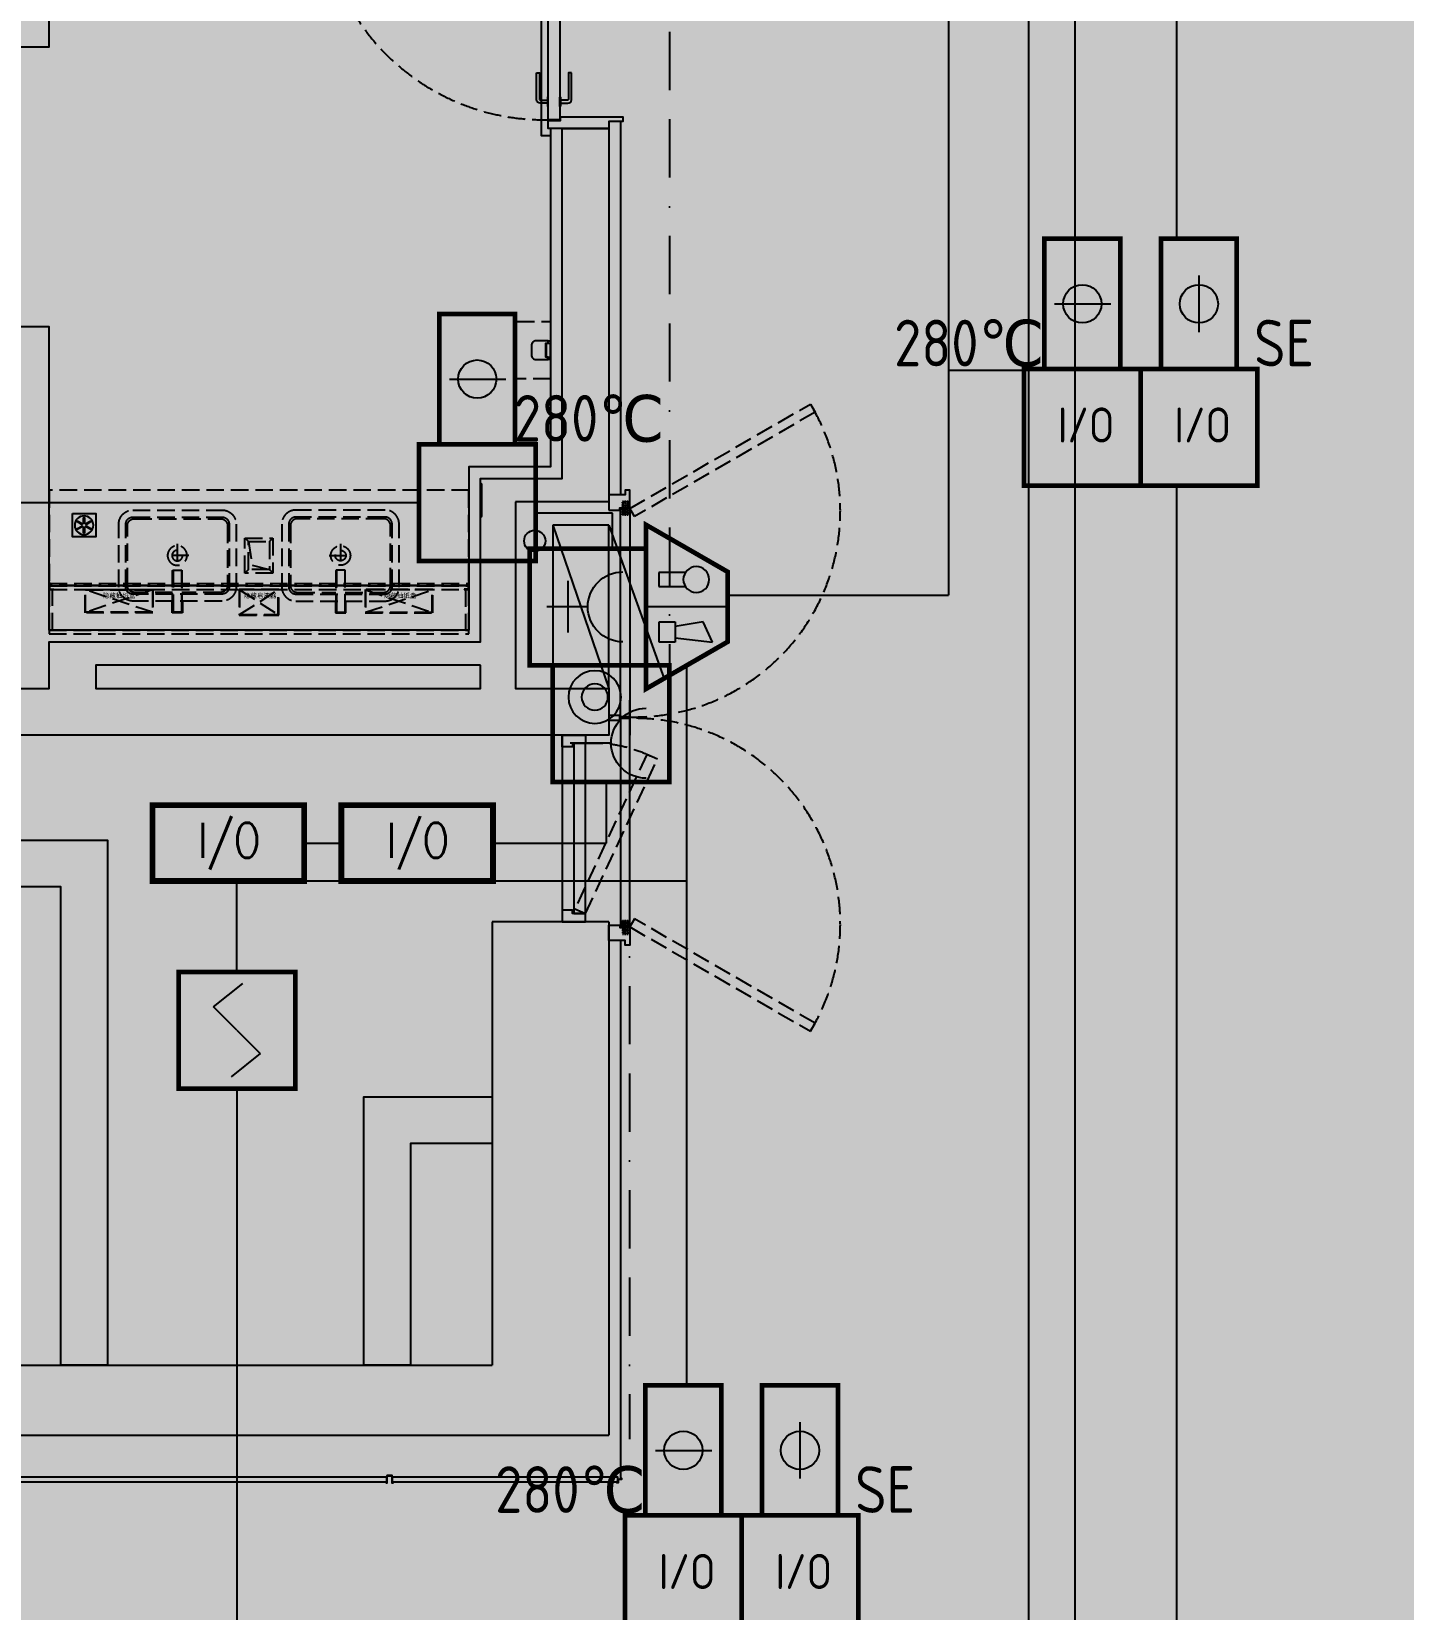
# Model space of a CAD drawing. Extents: x -284868 to 304789, y -137694 to 137894.
# Drawn here: x 214613 to 220495, y -96536 to -89773 of the extents above; entities that cross this region are included whole.
import ezdxf
from ezdxf.enums import TextEntityAlignment as Align

# ---------------------------------------------------------------- set-up
doc = ezdxf.new("R2010")
doc.units = 0
doc.set_wipeout_variables(frame=1)
doc.linetypes.add('BORDER2', pattern=[0.875, 0.25, -0.125, 0.25, -0.125, 0, -0.125])
doc.linetypes.add('DASH', pattern=[0.35, 0.25, -0.1])
doc.layers.get('0').update_dxf_attribs({"linetype": 'CONTINUOUS'})
for name, color, linetype in [('0-墙', 4, 'CONTINUOUS'), ('0-建筑柱体', 251, 'CONTINUOUS'), ('0-消防栓(给排水)', 9, 'CONTINUOUS'), ('0-非设计区域', 251, 'CONTINUOUS'), ('3T-SIS-卫生间悬浮洁具五金', 1, 'CONTINUOUS'), ('E-FIRE-CIRC', 120, 'CONTINUOUS'), ('E-FIRE-EQPM', 3, 'CONTINUOUS'), ('EQUIP-消防', 3, 'CONTINUOUS'), ('F-地漏', 8, 'CONTINUOUS'), ('P-完成面', 42, 'CONTINUOUS'), ('P-平面家具', 3, 'CONTINUOUS'), ('P-门扇', 6, 'CONTINUOUS'), ('WIRE-消防电源', 2, 'TG_D'), ('WIRE-照明', 130, 'CONTINUOUS'), ('WIRE-电话插孔', 120, 'BORDER2'), ('塔楼平面图$0$EQUIP-消防', 3, 'CONTINUOUS'), ('塔楼平面图$0$EQUIP_消火栓', 7, 'CONTINUOUS')]:
    doc.layers.add(name, color=color, linetype=linetype)
doc.layers.get('塔楼平面图$0$EQUIP_消火栓').off()
doc.styles.add('_TEL_ATTDEF', font='GBENOR', dxfattribs={"width": 0.8, "height": 3, "bigfont": 'GBCBIG'})
doc.styles.add('_TEL_DIM', font='SIMPLEX', dxfattribs={"width": 0.8, "height": 3.5, "bigfont": 'HZTXT'})
doc.styles.get("Standard").update_dxf_attribs({"font": 'GBENOR', "bigfont": 'GBCBIG'})
doc.styles.add('TG_LINETYPE', font='SIMPLEX', dxfattribs={"width": 0.8, "height": 3, "bigfont": 'HZTXT'})
doc.styles.add('塔楼平面图$0$Standard', font='gbenor.shx', dxfattribs={"bigfont": 'gbcbig.shx'})
doc.styles.add('微软雅黑', font='')
doc.styles.get('微软雅黑').set_extended_font_data('Microsoft YaHei')
doc.linetypes.add('TG_D', pattern='A,2,-0.3,["D",TG_LINETYPE,S=0.1,R=0,X=-0.23,Y=-0.15],0', length=2.3)

# ---------------------------------------------------------------- blocks, each defined once
blk = doc.blocks.new('sgASGHHHH')
for points in [[(-94645.8, -911924), (-94645.8, -913824), (-94145.8, -914124), (-94145.8, -911924)], [(-102645.8, -913824), (-102995.8, -914124), (-94145.8, -914124), (-94645.8, -913824)]]:
    blk.add_hatch(color=256).paths.add_polyline_path(points)
at = {"color": 4}
for p, q in [((-94645.8, -911924), (-94645.8, -913824)), ((-94145.8, -911924), (-94645.8, -911924)), ((-94145.8, -911924), (-94145.8, -914124)), ((-102645.8, -913824), (-94645.8, -913824)), ((-102995.8, -914124), (-94145.8, -914124))]:
    blk.add_line(p, q, dxfattribs=at)
blk = doc.blocks.new('A$C5B4E3DF6')
for p, q in [((0, 240), (-658.7, 476.9)), ((-700, 0), (-700, 240)), ((0, 0), (-700, 240)), ((-700, 240), (0, 240)), ((0, 240), (0, 0)), ((0, 0), (-700, 0))]:
    blk.add_line(p, q)
for points in [[(-700, 240), (-541.4, 498.1), (-398.1, 240)], [(-398.1, 240), (-239.5, 498.1), (-96.1, 240)], [(-700, 0), (-700, 240), (0, 0)]]:
    blk.add_solid(points)
blk = doc.blocks.new('A$C3F6147FC')
blk.add_circle((14582.4, 7532.9), 45.5)
at = {"xscale": -1, "rotation": 270}
blk.add_blockref('A$C5B4E3DF6', (14660, 7600), dxfattribs=at)
blk = doc.blocks.new('A$C4A657766')
h = blk.add_hatch()
h.set_pattern_fill('ANSI32', color=256, scale=0.2, style=0)
h.set_pattern_definition([(45, (-14.9999, -5), (-1.34704, 1.34704), []), (45, (-14.1019, -5), (-1.34704, 1.34704), [])])
h.paths.add_polyline_path([(-11.5, 26.5), (-11.5, -3.5), (-13.5, -3.5), (-13.5, 0), (-15, 0), (-15, -5), (-10, -5), (-10, 25), (10, 25), (10, -5), (15, -5), (15, 0), (13.5, 0), (13.5, -3.5), (11.5, -3.5), (11.5, 26.5)])
blk.add_lwpolyline([(-11.5, 26.5), (-11.5, -3.5), (-13.5, -3.5), (-13.5, 0), (-15, 0), (-15, -5), (-10, -5), (-10, 25), (10, 25), (10, -5), (15, -5), (15, 0), (13.5, 0), (13.5, -3.5), (11.5, -3.5), (11.5, 26.5), (-11.5, 26.5)])
blk = doc.blocks.new('A$C6C5C068E')
h = blk.add_hatch()
h.set_pattern_fill('ANSI32', color=256, scale=0.2, style=0)
h.set_pattern_definition([(45, (506565838.6591, 131390591.2148), (-1.3470384181604, 1.3470384181604), []), (45, (506565839.5572, 131390591.2148), (-1.3470384181604, 1.3470384181604), [])])
h.paths.add_polyline_path([(11.2, 11.2), (-3.8, 11.2), (-3.8, 13.8), (0, 13.8), (0, 15), (-5, 15), (-5, 10), (10, 10), (10, -5), (15, -5), (15, 0), (13.8, 0), (13.8, -3.8), (11.2, -3.8)])
blk.add_lwpolyline([(11.2, 11.2), (-3.8, 11.2), (-3.8, 13.8), (0, 13.8), (0, 15), (-5, 15), (-5, 10), (10, 10), (10, -5), (15, -5), (15, 0), (13.8, 0), (13.8, -3.8), (11.2, -3.8)], close=True)
blk = doc.blocks.new('A$C67A6433D')
at = {"linetype": 'DASH', "ltscale": 0.03}
blk.add_wipeout([(30.7, 0), (-28.1, 0), (-28.1, 25.8), (30.7, 25.8)], dxfattribs=at)
for p, q in [((-25.8, 19.5), (-22.7, 19)), ((-25.4, 13.4), (-18.7, 4.2)), ((-20.9, 18.6), (-9.1, 16.4)), ((-20.3, 1.6), (-20.3, 0)), ((-18.9, 12.6), (-11.9, 2.9)), ((-17.9, 11.2), (-6.8, 9.1)), ((-16, 8.5), (-6.1, 8.5)), ((-16, 2.9), (-0.3, 2.9)), ((-13, 24.2), (-13, 25.8)), ((-12.3, 23.4), (-12.3, 24.7)), ((-12.3, 24.7), (0, 24.7)), ((-8.8, 11.8), (-8.7, 20.7)), ((-8.7, 16.4), (-8.7, 20.7)), ((-1.5, 4), (-7.9, 10.2)), ((-1.9, 19.2), (-3.5, 14.1)), ((0.4, 9.4), (-2.8, 11.9)), ((2.6, 9.4), (5.8, 11.9)), ((30.4, 25.8), (3, 25.8)), ((14.9, 24.7), (3, 24.7)), ((18.6, 2.9), (3.3, 2.9)), ((4.5, 4), (10.9, 10.2)), ((4.9, 19.2), (6.5, 14.1)), ((18.6, 8.5), (9.1, 8.5)), ((11.8, 11.8), (11.7, 20.7)), ((23.5, 18.6), (11.7, 16.4)), ((20.5, 11.2), (12.3, 9.7)), ((21.5, 12.6), (14.5, 2.9)), ((14.9, 23.4), (14.9, 24.7)), ((15.6, 24.2), (15.6, 25.8)), ((28, 13.4), (21.4, 4.2)), ((22.9, 1.6), (22.9, 0)), ((28.4, 19.5), (25.4, 19))]:
    blk.add_line(p, q, dxfattribs=at)
for points in [[(0, 9.7), (0, 25.8), (-27.7, 25.8), (-27.7, 0), (0, 0), (0, 2.7)], [(3, 9.7), (3, 25.8), (30.7, 25.8), (30.7, 0), (3, 0), (3, 2.7)]]:
    blk.add_lwpolyline(points, dxfattribs=at)
for points in [[(-13, 24.2), (-13, 24.2), (-25.8, 24.2, 0.414214), (-26.5, 23.4), (-26.5, 2.4, 0.414214), (-25.8, 1.6), (-20.3, 1.6)], [(-12.3, 23.4), (-25, 23.4, 0.414214), (-25.8, 22.6), (-25.8, 16.8)], [(-25.8, 14), (-25.8, 5, 0.414214), (-25, 4.2), (-18.7, 4.2)], [(14.9, 23.4), (27.6, 23.4, -0.414214), (28.4, 22.6), (28.4, 16.8)], [(15.6, 24.2), (15.6, 24.2), (28.4, 24.2, -0.414214), (29.2, 23.4), (29.2, 2.4, -0.414214), (28.4, 1.6), (22.9, 1.6)], [(28.4, 14), (28.4, 5, -0.414214), (27.6, 4.2), (21.4, 4.2)]]:
    blk.add_lwpolyline(points, format="xyb", dxfattribs=at)
for centre in [(-22.5, 15.4), (-5.1, 20.7), (1.5, 6), (8.1, 20.7), (25.1, 15.4)]:
    blk.add_circle(centre, 1.99, dxfattribs=at)
for centre, radius, start, end in [((-22.5, 15.4), 3.58, 338.85628, 221.96096), ((-17.6, 13.5), 1.59, 158.85628, 216.02452), ((-16, 6.5), 3.58, 211.82128, 270), ((-6.8, 11.8), 1.99, 178.25247, 238.26721), ((-5.1, 20.7), 3.58, 334.84516, 179.12624), ((-1.6, 13.5), 1.99, 160.89293, 232.11387), ((1.5, 6), 3.58, 213.03161, 326.96839), ((1.5, 6), 3.58, 72.86559, 107.13441), ((8.1, 20.7), 3.58, 0.87376, 205.15484), ((4.6, 13.5), 1.99, 307.88613, 19.10707), ((9.8, 11.8), 1.99, 301.73279, 1.74753), ((12, 11.2), 1.59, 222.33862, 280.57582), ((18.6, 6.5), 3.58, 270, 328.17872), ((25.1, 15.4), 3.58, 318.03904, 201.14372), ((20.2, 13.5), 1.59, 323.97548, 21.14372)]:
    blk.add_arc(centre, radius, start, end, dxfattribs=at)
blk = doc.blocks.new('执手1')
at = {"layer": 'P-门扇', "color": 251}
blk.add_lwpolyline([(49.5, 123.8), (37.5, 123.8), (37.5, 11.2, -0.414214), (32.5, 6.2), (2.5, 6.2), (2.5, -6.2), (34.5, -6.2, 0.414214), (49.5, 8.8), (49.5, 123.8)], format="xyb", dxfattribs=at)
blk.add_lwpolyline([(0, 20), (1, 20, -0.414214), (2.5, 18.5), (2.5, -18.5, -0.414214), (1, -20), (0, -20)], format="xyb", close=True, dxfattribs=at)
blk = doc.blocks.new('A$Cd1c035f1')
at = {"layer": 'P-门扇', "color": 251, "linetype": 'DASH', "ltscale": 300}
blk.add_lwpolyline([(0, 0), (-974, 0), (-974, -50), (0, -50)], close=True, dxfattribs=at)
for points in [[(-877, 0), (-877, 1, 0.414214), (-878.5, 2.5), (-915.5, 2.5, 0.414214), (-917, 1), (-917, 0)], [(-877, -50), (-877, -51, -0.414214), (-878.5, -52.5), (-915.5, -52.5, -0.414214), (-917, -51), (-917, -50)]]:
    blk.add_lwpolyline(points, format="xyb", close=True, dxfattribs=at)
for points in [[(-773.2, 49.5), (-773.2, 37.5), (-885.8, 37.5, 0.414214), (-890.8, 32.5), (-890.8, 2.5), (-903.2, 2.5), (-903.2, 34.5, -0.414214), (-888.2, 49.5), (-773.2, 49.5)], [(-773.2, -99.5), (-773.2, -87.5), (-885.8, -87.5, -0.414214), (-890.8, -82.5), (-890.8, -52.5), (-903.2, -52.5), (-903.2, -84.5, 0.414214), (-888.2, -99.5), (-773.2, -99.5)]]:
    blk.add_lwpolyline(points, format="xyb", dxfattribs=at)
blk.add_arc((-18.5, -18.5), 955.7, 178.8908, 271.1092, dxfattribs=at)
blk = doc.blocks.new('手纸箱')
at = {"layer": 'P-平面家具', "color": 251, "linetype": 'DASH', "ltscale": 300}
for p, q in [((143, -98), (-143, -2)), ((143, -2), (-143, -98))]:
    blk.add_line(p, q, dxfattribs=at)
for points in [[(-145, -100), (-145, 0), (145, 0), (145, -100)], [(-143, -98), (-143, -2), (143, -2), (143, -98)]]:
    blk.add_lwpolyline(points, close=True, dxfattribs=at)
blk = doc.blocks.new('皂液器')
at = {"layer": 'P-平面家具', "color": 251, "linetype": 'DASH', "ltscale": 300}
for p, q in [((83, -108), (-83, -2)), ((83, -2), (-83, -108))]:
    blk.add_line(p, q, dxfattribs=at)
for points in [[(-85, -110), (-85, 0), (85, 0), (85, -110)], [(-83, -108), (-83, -2), (83, -2), (83, -108)]]:
    blk.add_lwpolyline(points, close=True, dxfattribs=at)
blk = doc.blocks.new('A$C09EA499F')
at = {"layer": 'P-平面家具', "color": 251, "linetype": 'DASH', "ltscale": 300}
blk.add_line((13.5, -15), (13.5, -15), dxfattribs=at)
for points in [[(20, 175), (0, 175), (0, 203), (5, 203), (5, 200), (3.8, 200), (3.8, 201.8), (1.2, 201.8), (1.2, 176.2), (20, 176.2), (20, 175)], [(1780, 175), (1800, 175), (1800, 203), (1795, 203), (1795, 200), (1796.2, 200), (1796.2, 201.8), (1798.8, 201.8), (1798.8, 176.2), (1780, 176.2), (1780, 175)], [(3, 200), (1797, 200), (1798, 199), (1798, 192), (2, 192), (2, 199), (3, 200)]]:
    blk.add_lwpolyline(points, dxfattribs=at)
for points in [[(0, 0), (15, 0), (15, 175), (0, 175)], [(2, 190), (1798, 190), (1798, 192), (2, 192)], [(2, 190), (2, 175), (1798, 175), (1798, 190)], [(1785, 0), (1800, 0), (1800, 175), (1785, 175)], [(1800, -15), (1800, 0), (0, 0), (0, -15)]]:
    blk.add_lwpolyline(points, close=True, dxfattribs=at)
blk.add_blockref('手纸箱', (300, 174.8), dxfattribs=at)
at = {"layer": 'P-平面家具', "color": 251, "linetype": 'DASH', "ltscale": 300, "extrusion": (0, 0, -1), "zscale": -1}
blk.add_blockref('皂液器', (-900, 175), dxfattribs=at)
at = {"layer": 'P-平面家具', "color": 251, "linetype": 'DASH', "ltscale": 300, "xscale": -1}
blk.add_blockref('手纸箱', (1500, 174.8), dxfattribs=at)
at = {"layer": 'P-平面家具', "color": 251, "linetype": 'DASH', "ltscale": 300, "style": '微软雅黑'}
for s, p in [('隐藏抽纸盒', (230.5, 138.4)), ('隐藏皂液器', (835, 138.4)), ('隐藏抽纸盒', (1434.7, 138.4))]:
    blk.add_text(s, height=20, dxfattribs=at).set_placement(p)
blk = doc.blocks.new('A$C3B184003')
blk.add_lwpolyline([(0, -100), (100, -100), (100, 0), (0, 0)], close=True)
at = {"color": 8}
for points in [[(42.7, -45.8), (42.7, -45.8, 0.414214), (41.9, -43), (23.7, -32.5, 0.414214), (21, -33.3), (21, -33.3, 0.414214), (21.7, -36), (39.9, -46.5, 0.414214)], [(42.7, -54.2), (42.7, -54.2, 0.414214), (39.9, -53.5), (21.7, -64, 0.414214), (21, -66.7), (21, -66.7, 0.414214), (23.7, -67.5), (41.9, -57, 0.414214)], [(50, -41.5), (50, -41.5, 0.414214), (52, -39.5), (52, -18.5, 0.414214), (50, -16.5), (50, -16.5, 0.414214), (48, -18.5), (48, -39.5, 0.414214)], [(50, -58.5), (50, -58.5, 0.414214), (48, -60.5), (48, -81.5, 0.414214), (50, -83.5), (50, -83.5, 0.414214), (52, -81.5), (52, -60.5, 0.414214)], [(57.3, -45.8), (57.3, -45.8, 0.414214), (60.1, -46.5), (78.3, -36, 0.414214), (79, -33.3), (79, -33.3, 0.414214), (76.3, -32.5), (58.1, -43, 0.414214)], [(57.3, -54.2), (57.3, -54.2, 0.414214), (58.1, -57), (76.3, -67.5, 0.414214), (79, -66.7), (79, -66.7, 0.414214), (78.3, -64), (60.1, -53.5, 0.414214)]]:
    blk.add_lwpolyline(points, format="xyb", close=True, dxfattribs=at)
blk.add_circle((50, -50), 40, dxfattribs=at)
blk = doc.blocks.new('A$C321B403F')
at = {"layer": 'P-平面家具', "linetype": 'DASH', "ltscale": 300}
for p, q in [((-18, -245.5), (-18, -65.5)), ((18, -245.5), (18, -65.5))]:
    blk.add_line(p, q, dxfattribs=at)
at = {"layer": 'P-平面家具', "color": 251, "linetype": 'DASH', "ltscale": 300}
for p, q in [((0, -357.6), (0, -258.4)), ((49.6, -308), (-49.6, -308))]:
    blk.add_line(p, q, dxfattribs=at)
at = {"layer": 'P-平面家具', "linetype": 'DASH', "ltscale": 300}
blk.add_lwpolyline([(20, -107.5), (22.5, -107.5), (22.5, -62.5), (-22.5, -62.5), (-22.5, -107.5), (-20, -107.5)], dxfattribs=at)
for points in [[(-18, -245.5), (18, -245.5, 0.414214), (20, -243.5), (20, -67.5, 0.414214), (18, -65.5), (-18, -65.5, 0.414214), (-20, -67.5), (-20, -243.5, 0.414214)], [(-190.9, -473), (192.1, -473, 0.414214), (222.1, -443), (222.1, -173, 0.414214), (192.1, -143), (-190.9, -143, 0.414214), (-220.9, -173), (-220.9, -443, 0.414214)]]:
    blk.add_lwpolyline(points, format="xyb", close=True, dxfattribs=at)
at = {"layer": 'P-平面家具', "color": 251, "linetype": 'DASH', "ltscale": 300}
blk.add_lwpolyline([(-190.9, -503), (192.1, -503, 0.414214), (252.1, -443), (252.1, -173, 0.414214), (192.1, -113), (-190.9, -113, 0.414214), (-250.9, -173), (-250.9, -443, 0.414214)], format="xyb", close=True, dxfattribs=at)
at = {"layer": 'P-平面家具', "linetype": 'DASH', "ltscale": 300}
blk.add_lwpolyline([(-20, -150), (-183.9, -150, 0.414214), (-213.9, -180), (-213.9, -436, 0.414214), (-183.9, -466), (185.1, -466, 0.414214), (215.1, -436), (215.1, -180, 0.414214), (185.1, -150), (20, -150)], format="xyb", dxfattribs=at)
at = {"layer": 'P-平面家具', "color": 251, "linetype": 'DASH', "ltscale": 300}
for radius in [41.8, 22.5]:
    blk.add_circle((0, -308), radius, dxfattribs=at)
blk = doc.blocks.new('A$C6B6E40B6')
at = {"color": 251, "linetype": 'DASH', "ltscale": 300}
blk.add_wipeout([(-60, 150), (60, 150), (60, 0), (-60, 0)], dxfattribs=at).dxf.layer = 'P-平面家具'
at = {"layer": 'P-平面家具', "color": 251, "linetype": 'DASH', "ltscale": 300}
for p, q in [((-45, 135), (-60, 150)), ((45, 135), (60, 150)), ((-45, 15), (-60, 0)), ((45, 15), (60, 0))]:
    blk.add_line(p, q, dxfattribs=at)
for points in [[(-60, 0), (60, 0), (60, 150), (-60, 150)], [(-45, 15), (45, 15), (45, 135), (-45, 135)]]:
    blk.add_lwpolyline(points, close=True, dxfattribs=at)
blk.add_lwpolyline([(-45, 15), (-28.4, 115.9), (45, 135)], dxfattribs=at)
blk = doc.blocks.new('A$C5BF30230')
at = {"color": 251, "linetype": 'DASH', "ltscale": 300}
blk.add_lwpolyline([(144, -122.5), (0, -122.5), (0, 122.5), (144, 122.5, -0.414214), (154, 112.5), (154, -112.5, -0.414214)], format="xyb", close=True, dxfattribs=at)
blk = doc.blocks.new('香薰机')
blk.add_lwpolyline([(10, 40), (0, 40), (0, -40), (10, -40)])
blk.add_lwpolyline([(19, 29), (19, -29), (0, -29), (0, 29)], close=True)
blk.add_lwpolyline([(10, 30), (10, 40), (62, 40, -0.414214), (82, 20), (82, -20, -0.414214), (62, -40), (10, -40), (10, -30), (20, -30), (20, 30), (10, 30)], format="xyb")
blk = doc.blocks.new('A$C250F1CE2')
at = {"color": 251, "linetype": 'DASH', "ltscale": 300}
blk.add_lwpolyline([(35, 100), (696.6, 408.5), (717.7, 363.2), (56.1, 54.7)], close=True, dxfattribs=at)
for points in [[(0, 100), (35, 100), (35, 45), (50, 45), (50, 0), (0, 0), (0, 100)], [(800, 100), (765, 100), (765, 45), (750, 45), (750, 0), (800, 0), (800, 100)]]:
    blk.add_lwpolyline(points)
blk.add_lwpolyline([(35, 100), (765, 100), (765, 50), (35, 50)], close=True)
blk.add_arc((223.2, 139.2), 543.2, 355.86618, 27.00764, dxfattribs=at)
blk = doc.blocks.new('$equip$00002649')
for p, q in [((-0.5, 0.5), (-0.5, -0.5)), ((0.5, 0.5), (-0.5, 0.5)), ((0.5, -0.5), (0.5, 0.5)), ((-0.2, 0.2), (0.05, 0.4)), ((0, 0), (-0.2, 0.2)), ((0, 0), (0.2, -0.2)), ((0.2, -0.2), (-0.05, -0.4)), ((-0.5, -0.5), (0.5, -0.5))]:
    blk.add_line(p, q)
at = {"const_width": 0.04}
blk.add_lwpolyline([(-0.5, 0.5), (0.5, 0.5), (0.5, -0.5), (-0.5, -0.5), (-0.5, 0.5), (0.5, 0.5)], dxfattribs=at)
for p in [(0, 0.5), (-0.5, 0), (0.5, 0), (0, -0.5)]:
    blk.add_point(p)
at = {"color": 7, "flags": 1}
for tag, height, p in [('A', 0.00002, (0, 0)), ('B', 0.4, (0.762, -0.208))]:
    blk.add_attdef(tag, text='', height=height, dxfattribs=at).set_placement(p, align=Align.MIDDLE_CENTER)
blk = doc.blocks.new('$equip$00002655')
for p, q in [((-0.5, 1), (-0.5, 0)), ((0.5, 1), (-0.5, 1)), ((0.5, 0), (0.5, 1)), ((-0.169, 0.5), (-0.169, 0.15)), ((-0.5, 0), (0.5, 0))]:
    blk.add_line(p, q)
at = {"const_width": 0.04}
blk.add_lwpolyline([(-0.5, 1), (0.5, 1), (0.5, 0), (-0.5, 0), (-0.5, 1), (0.5, 1)], dxfattribs=at)
for radius in [0.226, 0.113]:
    blk.add_circle((0.227, 0.36), radius)
blk.add_arc((-0.169, 0.8), 0.3, 180, 0)
for p in [(0, 1), (-0.5, 0.5), (0.5, 0.5), (0, 0)]:
    blk.add_point(p)
at = {"color": 7, "flags": 1}
for tag, height, p in [('B', 0.4, (0.762, 0.292)), ('A', 0.00002, (0, 0))]:
    blk.add_attdef(tag, text='', height=height, dxfattribs=at).set_placement(p, align=Align.MIDDLE_CENTER)
blk = doc.blocks.new('$equip$00002773')
for p, q in [((0.65, 0.65), (-0.65, 0.65)), ((-0.65, 0.65), (-0.65, 0)), ((0.65, 0), (0.65, 0.65)), ((-0.65, 0), (0.65, 0))]:
    blk.add_line(p, q)
at = {"const_width": 0.05}
blk.add_lwpolyline([(-0.65, 0.65), (-0.65, 0), (0.65, 0), (0.65, 0.65), (-0.65, 0.65), (-0.65, 0)], dxfattribs=at)
for p in [(0, 0.65), (-0.65, 0.325), (0.65, 0.325), (0, 0)]:
    blk.add_point(p)
at = {"color": 7}
blk.add_attdef('$TEXT$', text='', height=0.3, dxfattribs=at).set_placement((0.006, 0.343), align=Align.MIDDLE_CENTER)
at = {"color": 7, "flags": 1}
for tag, height, p in [('B', 0.4, (0.905, 0.246)), ('A', 0.00002, (0, 0))]:
    blk.add_attdef(tag, text='', height=height, dxfattribs=at).set_placement(p, align=Align.MIDDLE_CENTER)
blk = doc.blocks.new('塔楼平面图$0$$equip$00002656')
for p, q in [((-0.5, 1), (-0.5, 0)), ((0.5, 1), (-0.5, 1)), ((0.5, 0), (0.5, 1)), ((0, 0.5), (0, 0.15)), ((-0.219, 0.331), (0.222, 0.331)), ((-0.5, 0), (0.5, 0))]:
    blk.add_line(p, q)
at = {"const_width": 0.04}
blk.add_lwpolyline([(-0.5, 1), (0.5, 1), (0.5, 0), (-0.5, 0), (-0.5, 1), (0.5, 1)], dxfattribs=at)
blk.add_arc((0, 0.8), 0.3, 180, 0)
for p in [(0, 1), (-0.5, 0.5), (0.5, 0.5), (0, 0)]:
    blk.add_point(p)
at = {"color": 7, "style": '塔楼平面图$0$Standard', "flags": 1}
for tag, height, p in [('B', 0.4, (0.762, 0.292)), ('A', 0.00002, (0, 0))]:
    blk.add_attdef(tag, text='', height=height, dxfattribs=at).set_placement(p, align=Align.MIDDLE_CENTER)
blk = doc.blocks.new('塔楼平面图$0$$equip$00002679')
for p, q in [((-0.3, 0.699), (-0.703, 0)), ((0.3, 0.699), (-0.3, 0.699)), ((0.3, 0.699), (-0.3, 0.699)), ((0, 0.699), (0, 0)), ((0.703, 0), (0.3, 0.699)), ((-0.264, 0.249), (-0.304, 0.569)), ((-0.304, 0.569), (-0.128, 0.489)), ((-0.128, 0.489), (-0.168, 0.249)), ((0.174, 0.11), (0.174, 0.338)), ((0.294, 0.338), (0.294, 0.11)), ((-0.304, 0.249), (-0.304, 0.113)), ((-0.128, 0.249), (-0.304, 0.249)), ((-0.128, 0.113), (-0.128, 0.249)), ((-0.703, 0), (0.703, 0)), ((-0.304, 0.113), (-0.128, 0.113)), ((0.294, 0.11), (0.174, 0.11))]:
    blk.add_line(p, q)
at = {"const_width": 0.04}
for points in [[(-0.299, 0.699), (0.301, 0.699), (0.703, 0), (-0.702, 0), (-0.299, 0.699), (0.301, 0.699)], [(-0.3, 0.699), (0.3, 0.699), (0.703, 0), (-0.703, 0), (-0.3, 0.699), (0.3, 0.699)]]:
    blk.add_lwpolyline(points, dxfattribs=at)
blk.add_circle((0.234, 0.43), 0.111)
for p in [(0, 0.699), (-0.501, 0.349), (0.502, 0.349), (0, 0)]:
    blk.add_point(p)
at = {"color": 7, "style": '塔楼平面图$0$Standard', "flags": 1}
for tag, height, p in [('B', 0.4, (0.961, 0.299)), ('A', 0.00002, (0, 0))]:
    blk.add_attdef(tag, text='', height=height, dxfattribs=at).set_placement(p, align=Align.MIDDLE_CENTER)
blk = doc.blocks.new('塔楼平面图$0$A$C5B4E3DF6')
at = {"layer": '塔楼平面图$0$EQUIP-消防', "xscale": 500, "yscale": 500, "zscale": 500}
for name, p in [('塔楼平面图$0$$equip$00002679', (-350, 500)), ('塔楼平面图$0$$equip$00002656', (-350, 0))]:
    blk.add_blockref(name, p, dxfattribs=at)
blk = doc.blocks.new('$equip$00002413')
at = {"lineweight": 20}
for p, q in [((0.322, 0.558), (-0.328, 0.558)), ((-0.328, -0.558), (0.322, -0.558))]:
    blk.add_line(p, q, dxfattribs=at)
for p, q in [((-0.328, -0.558), (-0.328, 0.558)), ((0.322, 0.558), (0.322, -0.558)), ((0, 0), (0, 0.242)), ((0, -0.242), (0, 0))]:
    blk.add_line(p, q)
at = {"const_width": 0.04}
for points in [[(-0.328, -0.558), (-0.328, 0.558)], [(-0.328, 0.558), (0.322, 0.558), (0.322, -0.558), (-0.328, -0.558), (-0.328, 0.558), (0.322, 0.558)]]:
    blk.add_lwpolyline(points, dxfattribs=at)
blk.add_circle((-0.003, 0), 0.164)
for p in [(-0.003, 0.558), (-0.328, 0), (0.322, 0), (-0.003, -0.558)]:
    blk.add_point(p)
at = {"color": 7, "style": '_TEL_DIM', "flags": 1}
blk.add_attdef('A', text='', height=0.00002, dxfattribs=at).set_placement((0, 0), align=Align.MIDDLE_CENTER)
at = {"color": 7, "style": '_TEL_DIM'}
blk.add_attdef('$TEXT$', text='', height=0.4, dxfattribs=at).set_placement((0.727, -0.336), align=Align.MIDDLE_CENTER)
blk = doc.blocks.new('$equip$00002772')
for p, q in [((0.5, 0.5), (-0.5, 0.5)), ((-0.5, 0.5), (-0.5, -0.5)), ((0.5, -0.5), (0.5, 0.5)), ((-0.5, -0.5), (0.5, -0.5))]:
    blk.add_line(p, q)
at = {"const_width": 0.04}
blk.add_lwpolyline([(-0.5, 0.5), (0.5, 0.5), (0.5, -0.5), (-0.5, -0.5), (-0.5, 0.5), (0.5, 0.5)], dxfattribs=at)
for p in [(0, 0.5), (-0.5, 0), (0.5, 0), (0, -0.5)]:
    blk.add_point(p)
at = {"color": 7}
blk.add_attdef('$TEXT$', text='', height=0.3, dxfattribs=at).set_placement((0.033, 0.02), align=Align.MIDDLE_CENTER)
at = {"color": 7, "flags": 1}
for tag, height, p in [('A', 0.00002, (0, 0)), ('B', 0.4, (0.755, -0.254))]:
    blk.add_attdef(tag, text='', height=height, dxfattribs=at).set_placement(p, align=Align.MIDDLE_CENTER)
blk = doc.blocks.new('$equip$00002403')
for p, q in [((-0.328, -0.558), (-0.328, 0.558)), ((0.322, 0.558), (0.322, -0.558)), ((-0.242, 0), (0, 0)), ((0, 0), (0.242, 0))]:
    blk.add_line(p, q)
at = {"lineweight": 20}
for p, q in [((0.322, 0.558), (-0.328, 0.558)), ((-0.328, -0.558), (0.322, -0.558))]:
    blk.add_line(p, q, dxfattribs=at)
at = {"const_width": 0.04}
for points in [[(-0.328, 0.558), (0.322, 0.558), (0.322, -0.558), (-0.328, -0.558), (-0.328, 0.558), (0.322, 0.558)], [(-0.328, -0.558), (-0.328, 0.558)]]:
    blk.add_lwpolyline(points, dxfattribs=at)
blk.add_circle((-0.003, 0), 0.164)
for p in [(-0.003, 0.558), (-0.328, 0), (0.322, 0), (-0.003, -0.558)]:
    blk.add_point(p)
at = {"color": 7, "style": '_TEL_DIM', "flags": 1}
blk.add_attdef('A', text='', height=0.00002, dxfattribs=at).set_placement((0, 0), align=Align.MIDDLE_CENTER)
at = {"color": 7}
blk.add_attdef('$TEXT$', text='', height=0.4, dxfattribs=at).set_placement((0.957, -0.336), align=Align.MIDDLE_CENTER)
blk = doc.blocks.new('A$Ca154d7f9')
at = {"layer": 'E-FIRE-CIRC', "linetype": 'Continuous'}
for p, q in [((16935.6, 2227.8), (16935.6, 3406.8)), ((16935.6, -11384), (16935.6, 1169.7))]:
    blk.add_line(p, q, dxfattribs=at)
at = {"layer": 'E-FIRE-CIRC'}
for p, q in [((8749.8, 1097.2), (13685.8, 1097.2)), ((14515.8, 1052.1), (14185.8, 1052.1)), ((14515.8, 900), (14515.8, 1052.1)), ((14489, -100), (14489, -362.5)), ((13193.8, -362.5), (13353.4, -362.5)), ((14003.4, -362.5), (14489, -362.5)), ((12905.8, -914.9), (12905.8, -525)), ((12905.8, -1414.9), (12905.8, -4103.1))]:
    blk.add_line(p, q, dxfattribs=at)
at = {"layer": 'WIRE-消防电源', "ltscale": 1000}
for p, q in [((15956.8, 18082), (15956.8, 700.3)), ((16780.1, 1662.8), (15956.8, 1662.8)), ((15009.3, 700.3), (15956.8, 700.3)), ((14834.7, -2686.4), (14834.7, 399.6)), ((13193.8, -525), (13353.4, -525)), ((14000, -525), (14834.7, -525))]:
    blk.add_line(p, q, dxfattribs=at)
at = {"layer": 'WIRE-电话插孔', "ltscale": 1000}
for p, q in [((14760, 16241.9), (14760, 400)), ((14588.5, -100), (14588.5, -2917.3))]:
    blk.add_line(p, q, dxfattribs=at)
at = {"layer": 'E-FIRE-EQPM'}
ref = blk.add_blockref('$equip$00002403', (16531.6, 1948.8), dxfattribs=dict(at, xscale=500, yscale=500, zscale=500))
ref.add_attrib('$TEXT$', '280℃', dxfattribs={"layer": '0', "color": 7, "height": 200, "style": '_TEL_ATTDEF'}).set_placement((16045.9, 1780.9), align=Align.MIDDLE_CENTER)
ref = blk.add_blockref('$equip$00002413', (17031.6, 1948.8), dxfattribs=dict(at, xscale=500, yscale=500, zscale=500))
ref.add_attrib('$TEXT$', 'SE', dxfattribs={"layer": '0', "color": 7, "height": 200, "style": '_TEL_ATTDEF'}).set_placement((17395.1, 1780.9), align=Align.MIDDLE_CENTER)
ref = blk.add_blockref('$equip$00002403', (13937.3, 1626.2), dxfattribs=dict(at, xscale=500, yscale=500, zscale=500))
ref.add_attrib('$TEXT$', '280℃', dxfattribs={"layer": '0', "color": 7, "height": 200, "style": '_TEL_ATTDEF'}).set_placement((14415.8, 1458.3), align=Align.MIDDLE_CENTER)
ref = blk.add_blockref('$equip$00002772', (16530.1, 1419.7), dxfattribs=dict(at, xscale=500, yscale=500, zscale=500))
ref.add_attrib('$TEXT$', 'I/O', dxfattribs={"layer": '0', "color": 7, "height": 150, "style": '_TEL_ATTDEF'}).set_placement((16546.5, 1429.6), align=Align.MIDDLE_CENTER)
ref = blk.add_blockref('$equip$00002772', (17030.1, 1419.7), dxfattribs=dict(at, xscale=500, yscale=500, zscale=500))
ref.add_attrib('$TEXT$', 'I/O', dxfattribs={"layer": '0', "color": 7, "height": 150, "style": '_TEL_ATTDEF'}).set_placement((17046.5, 1429.6), align=Align.MIDDLE_CENTER)
ref = blk.add_blockref('$equip$00002772', (13935.8, 1097.2), dxfattribs=dict(at, xscale=500, yscale=500, zscale=500))
ref.add_attrib('$TEXT$', 'I', dxfattribs={"layer": '0', "color": 7, "height": 150, "style": '_TEL_ATTDEF'}).set_placement((13952.2, 1107.1), align=Align.MIDDLE_CENTER)
at = {"layer": 'E-FIRE-EQPM', "xscale": 500, "yscale": 500, "zscale": 500}
blk.add_blockref('$equip$00002649', (12905.8, -1164.9), dxfattribs=at)
at = {"layer": 'E-FIRE-EQPM'}
ref = blk.add_blockref('$equip$00002403', (14821.1, -2965.5), dxfattribs=dict(at, xscale=500, yscale=500, zscale=500))
ref.add_attrib('$TEXT$', '280℃', dxfattribs={"layer": '0', "color": 7, "height": 200, "style": '_TEL_ATTDEF'}).set_placement((14335.4, -3133.4), align=Align.MIDDLE_CENTER)
ref = blk.add_blockref('$equip$00002413', (15321.1, -2965.5), dxfattribs=dict(at, xscale=500, yscale=500, zscale=500))
ref.add_attrib('$TEXT$', 'SE', dxfattribs={"layer": '0', "color": 7, "height": 200, "style": '_TEL_ATTDEF'}).set_placement((15684.6, -3133.4), align=Align.MIDDLE_CENTER)
ref = blk.add_blockref('$equip$00002772', (14819.6, -3494.6), dxfattribs=dict(at, xscale=500, yscale=500, zscale=500))
ref.add_attrib('$TEXT$', 'I/O', dxfattribs={"layer": '0', "color": 7, "height": 150, "style": '_TEL_ATTDEF'}).set_placement((14836, -3484.7), align=Align.MIDDLE_CENTER)
ref = blk.add_blockref('$equip$00002772', (15319.6, -3494.6), dxfattribs=dict(at, xscale=500, yscale=500, zscale=500))
ref.add_attrib('$TEXT$', 'I/O', dxfattribs={"layer": '0', "color": 7, "height": 150, "style": '_TEL_ATTDEF'}).set_placement((15336, -3484.7), align=Align.MIDDLE_CENTER)
at = {"layer": 'EQUIP-消防', "ltscale": 15, "xscale": -499.9999999999999, "yscale": 500, "zscale": 500, "rotation": 270}
blk.add_blockref('$equip$00002655', (14260, 150), dxfattribs=at)
at = {"layer": 'EQUIP-消防', "ltscale": 0.5}
ref = blk.add_blockref('$equip$00002773', (12868.8, -200), dxfattribs=dict(at, xscale=-499.9999999999999, yscale=499.9999999999999, zscale=499.9999999999999, rotation=179.9999898553697))
ref.add_attrib('$TEXT$', 'I/O', dxfattribs={"layer": '0', "color": 7, "height": 150, "rotation": 359.99999, "style": '_TEL_DIM', "width": 0.8}).set_placement((12871.9, -350.1), align=Align.MIDDLE_CENTER)
ref = blk.add_blockref('$equip$00002773', (13678.4, -200), dxfattribs=dict(at, xscale=-499.9999999999999, yscale=499.9999999999999, zscale=499.9999999999999, rotation=179.9999898553697))
ref.add_attrib('$TEXT$', 'I/O', dxfattribs={"layer": '0', "color": 7, "height": 150, "rotation": 359.99999, "style": '_TEL_DIM', "width": 0.8}).set_placement((13681.5, -350.1), align=Align.MIDDLE_CENTER)
at = {"layer": '塔楼平面图$0$EQUIP_消火栓', "xscale": -1, "rotation": 270}
blk.add_blockref('塔楼平面图$0$A$C5B4E3DF6', (14160, 1000), dxfattribs=at)

msp = doc.modelspace()

# ---------------------------------------------------------------- linework, layer by layer
at = {"layer": '0-墙', "ltscale": 3}
msp.add_lwpolyline([(219587.8, -87435.8), (218887.8, -87435.8), (218887.8, -106168.5), (218737.8, -106168.5), (218737.8, -106368.5), (219087.8, -106368.5), (219087.8, -87635.8), (219787.8, -87635.8), (219787.8, -87235.8), (219587.8, -87235.8), (219587.8, -87435.8)], dxfattribs=at)
at = {"layer": '0-墙'}
for points in [[(210887.8, -88938.5), (210887.8, -92588.5), (214687.8, -92588.5), (214687.8, -92388.5), (216537.8, -92388.5), (216537.8, -91688.5), (216887.8, -91688.5), (216887.8, -90188.5), (217087.8, -90188.5), (217087.8, -91788.5), (216687.8, -91788.5)], [(216687.8, -91788.5), (216687.8, -92588.5), (217087.8, -92588.5), (217087.8, -92788.5), (214387.8, -92788.5), (214387.8, -93238.5), (214937.8, -93238.5), (214937.8, -95488.5), (214737.8, -95488.5), (214737.8, -93438.5), (214387.8, -93438.5), (214387.8, -95488.5), (214187.8, -95488.5), (214187.8, -92788.5), (211487.8, -92788.5), (211487.8, -95488.5), (211287.8, -95488.5), (211287.8, -92788.5), (208587.8, -92788.5)], [(216537.8, -92488.5), (214887.8, -92488.5), (214887.8, -92588.5), (216537.8, -92588.5), (216537.8, -92488.5)], [(216587.8, -94538.5), (216237.8, -94538.5), (216237.8, -95488.5), (216037.8, -95488.5), (216037.8, -94338.5), (216587.8, -94338.5), (216587.8, -94538.5)]]:
    msp.add_lwpolyline(points, dxfattribs=at)
at = {"layer": 'P-完成面'}
for q in [(217177.8, -92638.5), (217177.8, -92788.5)]:
    msp.add_line((217177.8, -92713.5), q, dxfattribs=at)
for points in [[(216887.8, -90188.5), (216837.8, -90188.5), (216837.8, -91638.5), (216487.8, -91638.5), (216487.8, -92338.5), (214687.8, -92338.5), (214687.8, -91038.5), (214537.8, -91038.5), (214537.8, -92538.5), (210937.8, -92538.5), (210937.8, -88988.5), (214537.8, -88988.5), (214537.8, -89838.5), (214687.8, -89838.5), (214687.8, -88988.5), (216837.8, -88988.5), (216837.8, -89138.5)], [(217087.8, -90188.5), (216827.8, -90188.5), (216827.8, -90153.5), (216880.8, -90153.5), (216880.8, -90138.5), (217147.8, -90138.5), (217147.8, -90158.5), (217087.8, -90158.5), (217087.8, -90188.5)], [(217137.8, -90158.5), (217137.8, -91758.5)], [(217087.8, -91823.5), (217134.8, -91823.5), (217134.8, -91813.5), (217177.8, -91813.5), (217177.8, -91738.5), (217157.8, -91738.5), (217157.8, -91758.5), (217087.8, -91758.5), (217087.8, -91823.5)], [(217087.8, -93603.5), (217134.8, -93603.5), (217134.8, -93613.5), (217177.8, -93613.5), (217177.8, -93688.5), (217157.8, -93688.5), (217157.8, -93668.5), (217087.8, -93668.5), (217087.8, -93603.5)], [(217137.8, -93668.5), (217137.8, -95977.3)], [(216136.3, -95988.5), (216136.3, -95968.5), (213729.3, -95968.5), (213729.3, -95988.5)], [(217126.6, -95988.5), (217126.6, -95968.5), (216159.3, -95968.5), (216159.3, -95988.5)], [(213729.3, -95988.5), (216136.3, -95988.5)], [(216159.3, -95988.5), (217126.6, -95988.5)]]:
    msp.add_lwpolyline(points, dxfattribs=at)
for points in [[(217137.8, -91816.5), (217177.8, -91816.5), (217177.8, -92710.5), (217137.8, -92710.5)], [(217134.8, -92703.5), (217087.8, -92703.5), (217087.8, -92723.5), (217134.8, -92723.5)], [(217137.8, -93610.5), (217177.8, -93610.5), (217177.8, -92716.5), (217137.8, -92716.5)]]:
    msp.add_lwpolyline(points, close=True, dxfattribs=at)
at = {"layer": 'P-平面家具', "linetype": 'DASH', "ltscale": 300}
msp.add_lwpolyline([(214687.8, -92338.5), (216487.8, -92338.5), (216487.8, -91738.5), (214687.8, -91738.5)], close=True, dxfattribs=at)
at = {"layer": 'P-门扇'}
msp.add_line((216887.8, -92788.5), (216887.8, -93588.5), dxfattribs=at)
msp.add_lwpolyline([(216837.8, -89108.5), (216797.8, -89108.5), (216797.8, -90218.5), (216837.8, -90218.5)], dxfattribs=at)
msp.add_lwpolyline([(216827.8, -89176.5), (216877.8, -89176.5), (216877.8, -90150.5), (216827.8, -90150.5)], close=True, dxfattribs=at)

# ---------------------------------------------------------------- block references
at = {"layer": '0-建筑柱体'}
msp.add_blockref('sgASGHHHH', (311233.6, 818335.5), dxfattribs=at)
at = {"layer": '0-消防栓(给排水)', "color": 0}
msp.add_blockref('A$C3F6147FC', (202187.8, -99488.5), dxfattribs=at)
at = {"layer": '3T-SIS-卫生间悬浮洁具五金', "xscale": -1, "rotation": 180}
msp.add_blockref('A$C321B403F', (215237.8, -92326.5), dxfattribs=at)
at = {"layer": '3T-SIS-卫生间悬浮洁具五金', "rotation": 180}
msp.add_blockref('A$C321B403F', (215937.8, -92326.5), dxfattribs=at)
at = {"layer": 'F-地漏', "linetype": 'ByBlock', "xscale": -1, "rotation": 180}
msp.add_blockref('A$C3B184003', (214787.8, -91938.5), dxfattribs=at)
at = {"layer": 'P-完成面'}
msp.add_blockref('A$C4A657766', (216147.8, -95988.5), dxfattribs=at)
at = {"layer": 'P-完成面', "xscale": -1}
msp.add_blockref('A$C6C5C068E', (217137.8, -95988.5), dxfattribs=at)
at = {"layer": 'P-平面家具', "linetype": 'DASH', "ltscale": 300, "rotation": 180}
msp.add_blockref('A$C5BF30230', (216837.8, -91138.5), dxfattribs=at)
at = {"layer": 'P-平面家具', "linetype": 'DASH', "ltscale": 300, "xscale": -1}
msp.add_blockref('香薰机', (216837.8, -91138.5), dxfattribs=at)
at = {"layer": 'P-平面家具', "linetype": 'DASH', "ltscale": 300}
msp.add_blockref('A$C09EA499F', (214687.8, -92338.5), dxfattribs=at)
at = {"layer": 'P-门扇', "color": 251, "linetype": 'DASH', "ltscale": 300}
msp.add_blockref('A$Cd1c035f1', (216827.8, -89176.5), dxfattribs=at)
at = {"layer": 'P-门扇', "extrusion": (0, 0, -1), "zscale": -1}
msp.add_blockref('执手1', (-216827.8, -90073.5), dxfattribs=at)
at = {"layer": 'P-门扇'}
msp.add_blockref('执手1', (216877.8, -90073.5), dxfattribs=at)

# ---------------------------------------------------------------- next in the draw order: block references
at = {"xscale": -1, "rotation": 180}
msp.add_blockref('A$C6B6E40B6', (215587.8, -91943.5), dxfattribs=at)
at = {"layer": 'P-完成面', "extrusion": (0, 0, -1), "zscale": -1, "rotation": 270}
msp.add_blockref('A$C67A6433D', (-217172.8, -91813.5), dxfattribs=at)
at = {"layer": 'P-完成面', "rotation": 90}
msp.add_blockref('A$C67A6433D', (217172.8, -93613.5), dxfattribs=at)

# ---------------------------------------------------------------- next in the draw order: hatches: boundary and pattern name
at = {"layer": '0-非设计区域', "ltscale": 3}
h = msp.add_hatch(dxfattribs=at)
h.set_pattern_fill('ANGLE', color=256, scale=100)
h.set_pattern_definition([(0, (-222963.06, 278012.8), (0, 698.5), [508, -190.5]), (90, (-222963.06, 278012.8), (-698.5, 4e-14), [508, -190.5])])
h.paths.add_polyline_path([(202687.8, -67385.8), (202687.8, -75488.5), (200387.8, -75488.5), (200387.8, -94382), (202187.8, -94382), (202187.8, -95588.5), (211787.8, -95588.5), (211787.8, -99388.5), (208237.8, -99388.5), (208237.8, -99688.5), (202187.8, -99688.5), (202187.8, -103688.5), (211187.8, -103688.5), (211187.8, -106368.5), (216487.8, -106368.5), (216487.8, -117135.8), (217337.8, -117135.8), (217337.8, -118589), (228338.2, -118589), (228338.2, -65088), (217337.8, -65088), (217337.8, -67385.8), (215837.8, -67385.8), (215837.8, -65088.5), (203337.8, -65088.5), (203337.8, -67385.8)])

# ---------------------------------------------------------------- next in the draw order: linework, layer by layer
at = {"layer": 'P-门扇', "color": 251, "linetype": 'DASH', "ltscale": 300}
for points in [[(217197.8, -91851.1), (217177.8, -91816.5), (217952, -91369.5), (217972, -91404.1)], [(217197.8, -93575.8), (217177.8, -93610.5), (217952, -94057.5), (217972, -94022.8)]]:
    msp.add_lwpolyline(points, close=True, dxfattribs=at)
for centre, start, end in [((217197.8, -91828), 268.70166, 31.29833), ((217197.8, -93598.9), 328.70167, 91.29834)]:
    msp.add_arc(centre, 882.7, start, end, dxfattribs=at)

# ---------------------------------------------------------------- next in the draw order: block references
at = {"layer": 'P-门扇', "xscale": -1, "rotation": 270}
msp.add_blockref('A$C250F1CE2', (216887.8, -93588.5), dxfattribs=at)
at = {"layer": 'WIRE-照明'}
msp.add_blockref('A$Ca154d7f9', (202587.8, -92888.5), dxfattribs=at)

doc.saveas('drawing.dxf')
